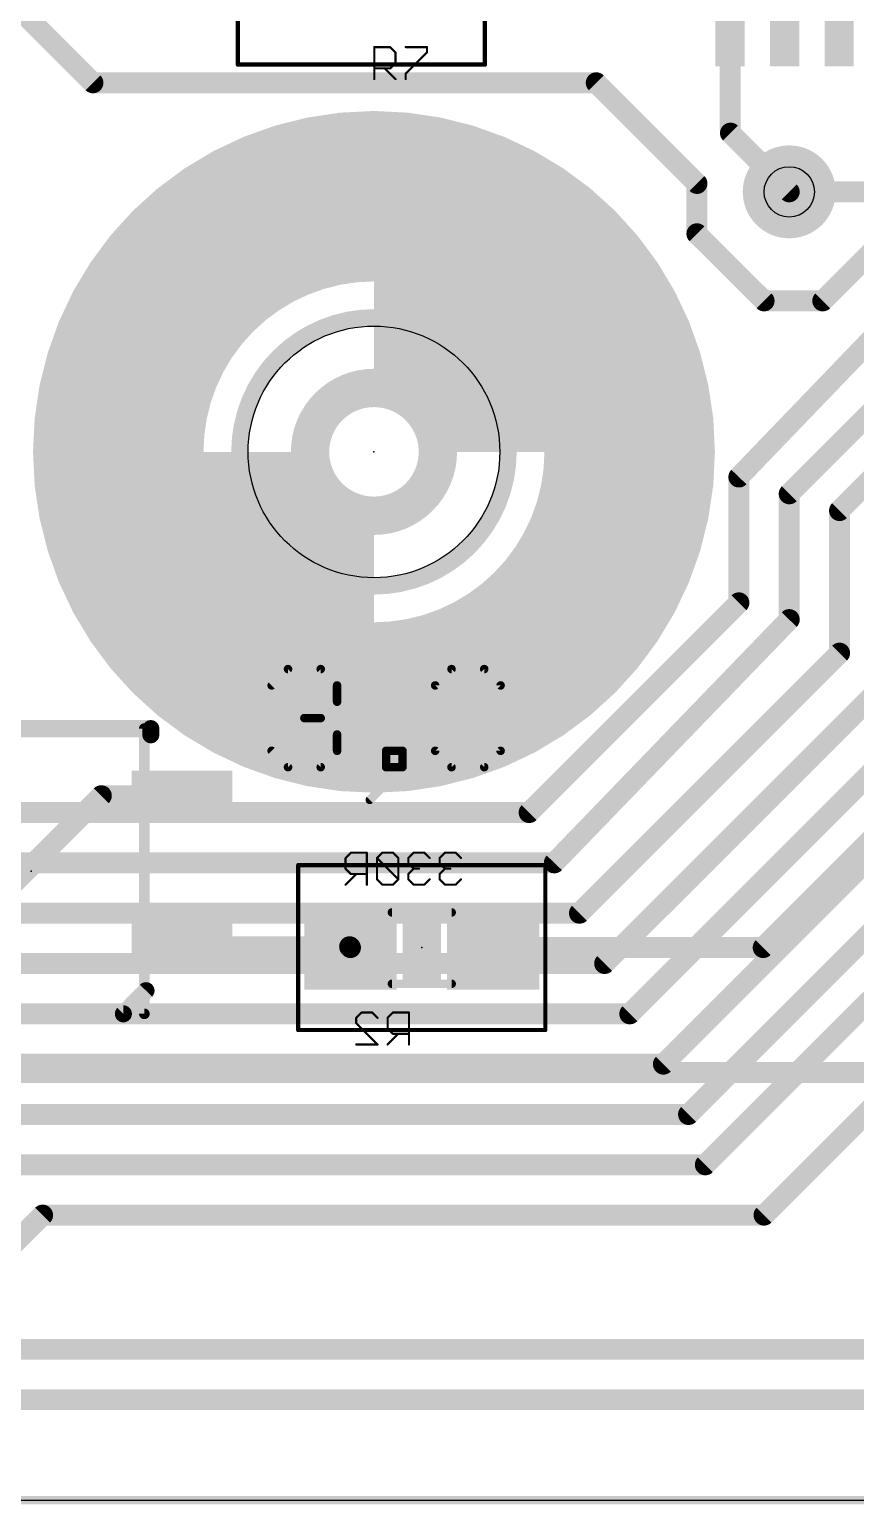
# Model space of a CAD drawing. Extents: x -0.1 to 97.8, y -2.6 to 30.1.
# Drawn here: x 65.54 to 75.39, y -0.05 to 17.54 of the extents above; entities that cross this region are included whole.
import ezdxf

# ---------------------------------------------------------------- set-up
doc = ezdxf.new("R2010")
doc.units = 0
for name, color, linetype in [('1', 22, 'CONTINUOUS'), ('16', 175, 'CONTINUOUS'), ('18', 82, 'CONTINUOUS'), ('20', 7, 'CONTINUOUS'), ('21', 253, 'CONTINUOUS'), ('22', 253, 'CONTINUOUS'), ('23', 7, 'CONTINUOUS'), ('24', 7, 'CONTINUOUS'), ('25', 253, 'CONTINUOUS'), ('26', 253, 'CONTINUOUS'), ('28', 253, 'CONTINUOUS'), ('39', 22, 'CONTINUOUS'), ('40', 175, 'CONTINUOUS'), ('41', 22, 'CONTINUOUS'), ('42', 175, 'CONTINUOUS'), ('43', 82, 'CONTINUOUS'), ('44', 253, 'CONTINUOUS'), ('48', 253, 'CONTINUOUS'), ('51', 253, 'CONTINUOUS'), ('52', 253, 'CONTINUOUS')]:
    doc.layers.add(name, color=color, linetype=linetype)

# ---------------------------------------------------------------- blocks, each defined once
blk = doc.blocks.new('RECT')
blk.add_solid([(-0.5, -0.5), (0.5, -0.5), (-0.5, 0.5), (0.5, 0.5)])
blk = doc.blocks.new('ROUNDV')
at = {"const_width": 0.5}
blk.add_lwpolyline([(0, -0.25, 1), (0, 0.25, 1), (0, -0.25)], format="xyb", dxfattribs=at)

msp = doc.modelspace()

# ---------------------------------------------------------------- linework, layer by layer
at = {"layer": '1'}
for points, const_width in [([(66.3, 16.9), (64, 19.2)], 0.25), ([(73.895, 17.794), (73.895, 16.405)], 0.25), ([(72.3, 16.9), (66.3, 16.9)], 0.25), ([(73.5, 15.7), (72.3, 16.9)], 0.25), ([(73.895, 16.405), (73.9, 16.3)], 0.25), ([(73.9, 16.3), (74.6, 15.6)], 0.25), ([(73.5, 15.1), (73.5, 15.7)], 0.25), ([(74.3, 14.3), (73.5, 15.1)], 0.25), ([(75.8, 15.1), (75, 14.3)], 0.25), ([(76.495, 14.795), (74, 12.2)], 0.25), ([(77.145, 14.545), (74.6, 12)], 0.25), ([(75, 14.3), (74.3, 14.3)], 0.25), ([(77.795, 14.395), (75.2, 11.8)], 0.25), ([(74, 12.2), (74, 10.7)], 0.25), ([(74.6, 12), (74.6, 10.5)], 0.25), ([(75.2, 11.8), (75.2, 10.1)], 0.25), ([(74, 10.7), (71.5, 8.2)], 0.25), ([(74.6, 10.5), (71.8, 7.6)], 0.25), ([(75.2, 10.1), (72.1, 7)], 0.25), ([(75.6, 9.6), (72.4, 6.4)], 0.25), ([(75.9, 9), (72.7, 5.8)], 0.25), ([(76.3, 8.4), (73.1, 5.2)], 0.25), ([(71.5, 8.2), (62.6, 8.2)], 0.25), ([(76.6, 7.8), (73.4, 4.6)], 0.25), ([(71.8, 7.6), (63.5, 7.6)], 0.25), ([(72.1, 7), (63.8, 7)], 0.25), ([(76.4, 6.8), (73.6, 4)], 0.25), ([(72.4, 6.4), (64.1, 6.4)], 0.25), ([(72.7, 5.8), (64.4, 5.8)], 0.25), ([(73.1, 5.2), (64.7, 5.2)], 0.25), ([(76.1, 5.2), (74.3, 3.4)], 0.25), ([(73.4, 4.6), (65, 4.6)], 0.25), ([(73.6, 4), (65.4, 4)], 0.25), ([(65.7, 3.4), (64.7, 2.4)], 0.25), ([(74.3, 3.4), (65.7, 3.4)], 0.25), ([(76.1, 1.8), (17.1, 1.8)], 0.25), ([(76.9, 1.2), (12.4, 1.2)], 0.25), ([(97.7, 0), (0, 0)], 0.1)]:
    msp.add_lwpolyline(points, dxfattribs=dict(at, const_width=const_width))
at = {"layer": '1', "const_width": 0.125}
for points in [[(66.3, 16.9625, 1), (66.3, 16.8375)], [(66.2558, 16.8558, 1), (66.3442, 16.9442)], [(72.3442, 16.9442, 1), (72.2558, 16.8558)], [(72.3, 16.8375, 1), (72.3, 16.9625)], [(73.9574, 16.408, 1), (73.8326, 16.402)], [(73.8325, 16.405, 1), (73.9575, 16.405)], [(73.9442, 16.3442, 1), (73.8558, 16.2558)], [(73.8376, 16.297, 1), (73.9624, 16.303)], [(73.5625, 15.7, 1), (73.4375, 15.7)], [(73.4558, 15.6558, 1), (73.5442, 15.7442)], [(74.5558, 15.5558, 1), (74.6442, 15.6442)], [(73.5442, 15.1442, 1), (73.4558, 15.0558)], [(73.4375, 15.1, 1), (73.5625, 15.1)], [(74.3, 14.3625, 1), (74.3, 14.2375)], [(75, 14.2375, 1), (75, 14.3625)], [(74.2558, 14.2558, 1), (74.3442, 14.3442)], [(74.9558, 14.3442, 1), (75.0442, 14.2558)], [(74.0625, 12.2, 1), (73.9375, 12.2)], [(73.9549, 12.2433, 1), (74.0451, 12.1567)], [(74.6625, 12, 1), (74.5375, 12)], [(74.5558, 12.0442, 1), (74.6442, 11.9558)], [(75.2625, 11.8, 1), (75.1375, 11.8)], [(75.1558, 11.8442, 1), (75.2442, 11.7558)], [(73.9375, 10.7, 1), (74.0625, 10.7)], [(74.0442, 10.6558, 1), (73.9558, 10.7442)], [(74.5375, 10.5, 1), (74.6625, 10.5)], [(74.645, 10.4566, 1), (74.555, 10.5434)], [(75.2442, 10.0558, 1), (75.1558, 10.1442)], [(75.1375, 10.1, 1), (75.2625, 10.1)], [(71.4558, 8.2442, 1), (71.5442, 8.1558)], [(71.5, 8.1375, 1), (71.5, 8.2625)], [(71.755, 7.6434, 1), (71.845, 7.5566)], [(71.8, 7.5375, 1), (71.8, 7.6625)], [(72.0558, 7.0442, 1), (72.1442, 6.9558)], [(72.1, 6.9375, 1), (72.1, 7.0625)], [(72.3558, 6.4442, 1), (72.4442, 6.3558)], [(72.4, 6.3375, 1), (72.4, 6.4625)], [(72.6558, 5.8442, 1), (72.7442, 5.7558)], [(72.7, 5.7375, 1), (72.7, 5.8625)], [(73.0558, 5.2442, 1), (73.1442, 5.1558)], [(73.1, 5.1375, 1), (73.1, 5.2625)], [(73.3558, 4.6442, 1), (73.4442, 4.5558)], [(73.4, 4.5375, 1), (73.4, 4.6625)], [(73.5558, 4.0442, 1), (73.6442, 3.9558)], [(73.6, 3.9375, 1), (73.6, 4.0625)], [(65.7, 3.4625, 1), (65.7, 3.3375)], [(65.7442, 3.3558, 1), (65.6558, 3.4442)], [(74.3, 3.3375, 1), (74.3, 3.4625)], [(74.2558, 3.4442, 1), (74.3442, 3.3558)]]:
    msp.add_lwpolyline(points, format="xyb", dxfattribs=at)
at = {"layer": '16'}
for points, const_width in [([(74.6, 15.6), (78.6, 15.6)], 0.25), ([(74.29, 6.59), (78.3, 10.6)], 0.25), ([(64.6, 6.6), (66.4, 8.4)], 0.25), ([(66.4, 8.4), (67.363, 8.4)], 0.25), ([(67.363, 6.6), (69.36, 6.6)], 0.25), ([(69.36, 6.6), (69.37, 6.59)], 0.25), ([(71.07, 6.59), (74.29, 6.59)], 0.25), ([(64.5, 5.1), (83.5, 5.1)], 0.25), ([(97.7, 0), (0, 0)], 0.01)]:
    msp.add_lwpolyline(points, dxfattribs=dict(at, const_width=const_width))
at = {"layer": '16', "const_width": 0.125}
for points in [[(74.6, 15.6625, 1), (74.6, 15.5375)], [(66.4, 8.4625, 1), (66.4, 8.3375)], [(66.4442, 8.3558, 1), (66.3558, 8.4442)], [(67.363, 8.3375, 1), (67.363, 8.4625)], [(67.363, 6.6625, 1), (67.363, 6.5375)], [(69.4042, 6.6442, 1), (69.3158, 6.5558)], [(69.3258, 6.5458, 1), (69.4142, 6.6342)], [(69.36, 6.5375, 1), (69.36, 6.6625)], [(71.07, 6.6525, 1), (71.07, 6.5275)], [(74.2458, 6.6342, 1), (74.3342, 6.5458)], [(74.29, 6.5275, 1), (74.29, 6.6525)]]:
    msp.add_lwpolyline(points, format="xyb", dxfattribs=at)
at = {"layer": '20'}
msp.add_line((0, 0), (97.7, 0), dxfattribs=at)
msp.add_circle((69.65, 12.5), 1.5, dxfattribs=at)
at = {"layer": '21'}
for points, const_width in [([(69.65, 9.071, 1), (69.65, 15.929, 1), (69.65, 9.071)], 0.1524), ([(69.65, 10.9, 1), (69.65, 14.1, 1), (69.65, 10.9)], 0.2032)]:
    msp.add_lwpolyline(points, format="xyb", dxfattribs=dict(at, const_width=const_width))
at = {"layer": '22', "const_width": 0.2032}
for points in [[(66.99, 9.2), (64.163, 9.2)], [(66.99, 9.127), (66.99, 9.2)], [(66.933, 6.076), (66.663, 5.8)], [(66.663, 5.8), (64.163, 5.8)]]:
    msp.add_lwpolyline(points, dxfattribs=at)
at = {"layer": '22', "const_width": 0.1016}
for points in [[(67.0408, 9.2, 1), (66.9392, 9.2)], [(66.9392, 9.127, 1), (67.0408, 9.127)], [(66.99, 9.1492, 1), (66.99, 9.2508)], [(66.9693, 6.0405, 1), (66.8967, 6.1115)], [(66.6267, 5.8355, 1), (66.6993, 5.7645)], [(66.663, 5.7492, 1), (66.663, 5.8508)]]:
    msp.add_lwpolyline(points, format="xyb", dxfattribs=at)
at = {"layer": '23'}
msp.add_point((69.65, 12.5), dxfattribs=at)
at = {"layer": '24'}
for p in [(65.563, 7.5), (70.22, 6.59)]:
    msp.add_point(p, dxfattribs=at)
at = {"layer": '25', "const_width": 0.0127}
for points in [[(69.6533, 17.332, 1), (69.6533, 17.3193)], [(69.6596, 17.3256, 1), (69.6469, 17.3256)], [(69.8484, 17.3301, 1), (69.8395, 17.3211)], [(69.8439, 17.3193, 1), (69.8439, 17.332)], [(69.9138, 17.2621, 1), (69.9012, 17.2621)], [(69.903, 17.2576, 1), (69.912, 17.2666)], [(70.0275, 17.332, 1), (70.0275, 17.3193)], [(70.2881, 17.3256, 1), (70.2754, 17.3256)], [(70.2754, 17.2621, 1), (70.2881, 17.2621)], [(70.2862, 17.2576, 1), (70.2772, 17.2666)], [(70.2817, 17.3193, 1), (70.2817, 17.332)], [(69.6533, 17.0778, 1), (69.6533, 17.0651)], [(69.7849, 17.0759, 1), (69.7759, 17.0669)], [(69.8395, 17.0759, 1), (69.8484, 17.0669)], [(69.8439, 17.0651, 1), (69.8439, 17.0778)], [(69.9012, 17.135, 1), (69.9138, 17.135)], [(69.912, 17.1305, 1), (69.903, 17.1395)], [(69.6469, 16.9443, 1), (69.6596, 16.9443)], [(69.903, 16.9398, 1), (69.912, 16.9488)], [(70.0338, 17.0079, 1), (70.0211, 17.0079)], [(70.023, 17.0123, 1), (70.032, 17.0034)], [(70.0211, 16.9443, 1), (70.0338, 16.9443)]]:
    msp.add_lwpolyline(points, format="xyb", dxfattribs=at)
at = {"layer": '25', "const_width": 0.0254}
for points in [[(69.6533, 16.9443), (69.6533, 17.3256)], [(69.6533, 17.3256), (69.8439, 17.3256)], [(69.8439, 17.3256), (69.9075, 17.2621)], [(69.9075, 17.2621), (69.9075, 17.135)], [(70.0275, 17.3256), (70.2817, 17.3256)], [(70.2817, 17.2621), (70.0275, 17.0079)], [(70.2817, 17.3256), (70.2817, 17.2621)], [(69.8439, 17.0714), (69.6533, 17.0714)], [(69.7804, 17.0714), (69.9075, 16.9443)], [(69.9075, 17.135), (69.8439, 17.0714)], [(70.0275, 17.0079), (70.0275, 16.9443)]]:
    msp.add_lwpolyline(points, dxfattribs=at)
at = {"layer": '26', "const_width": 0.0254}
for points in [[(69.4383, 5.7521), (69.5018, 5.8156)], [(69.5018, 5.8156), (69.629, 5.8156)], [(69.629, 5.8156), (69.6925, 5.7521)], [(69.8761, 5.8156), (69.8125, 5.7521)], [(70.0667, 5.8156), (69.8761, 5.8156)], [(70.0667, 5.4343), (70.0667, 5.8156)], [(69.4383, 5.6885), (69.4383, 5.7521)], [(69.6925, 5.4343), (69.4383, 5.6885)], [(69.8125, 5.7521), (69.8125, 5.625)], [(69.8125, 5.625), (69.8761, 5.5614)], [(69.9396, 5.5614), (69.8125, 5.4343)], [(69.8761, 5.5614), (70.0667, 5.5614)], [(69.4383, 5.4343), (69.6925, 5.4343)]]:
    msp.add_lwpolyline(points, dxfattribs=at)
at = {"layer": '26', "const_width": 0.0127}
for points in [[(69.5018, 5.822, 1), (69.5018, 5.8093)], [(69.5063, 5.8111, 1), (69.4974, 5.8201)], [(69.6334, 5.8201, 1), (69.6245, 5.8111)], [(69.629, 5.8093, 1), (69.629, 5.822)], [(69.8761, 5.822, 1), (69.8761, 5.8093)], [(69.8805, 5.8111, 1), (69.8716, 5.8201)], [(70.0731, 5.8156, 1), (70.0604, 5.8156)], [(70.0667, 5.8093, 1), (70.0667, 5.822)], [(69.4446, 5.7521, 1), (69.4319, 5.7521)], [(69.4338, 5.7566, 1), (69.4428, 5.7476)], [(69.4428, 5.693, 1), (69.4338, 5.684)], [(69.4319, 5.6885, 1), (69.4446, 5.6885)], [(69.688, 5.7476, 1), (69.697, 5.7566)], [(69.808, 5.7566, 1), (69.817, 5.7476)], [(69.817, 5.6295, 1), (69.808, 5.6205)], [(69.8188, 5.7521, 1), (69.8062, 5.7521)], [(69.8062, 5.625, 1), (69.8188, 5.625)], [(69.8761, 5.5678, 1), (69.8761, 5.5551)], [(69.8716, 5.5569, 1), (69.8805, 5.5659)], [(69.9441, 5.5569, 1), (69.9351, 5.5659)], [(70.0667, 5.5551, 1), (70.0667, 5.5678)], [(69.4383, 5.4407, 1), (69.4383, 5.428)], [(69.688, 5.4298, 1), (69.697, 5.4388)], [(69.6925, 5.428, 1), (69.6925, 5.4407)], [(69.808, 5.4388, 1), (69.817, 5.4298)], [(70.0604, 5.4343, 1), (70.0731, 5.4343)]]:
    msp.add_lwpolyline(points, format="xyb", dxfattribs=at)
at = {"layer": '28', "const_width": 0.0254}
for points in [[(69.3749, 7.7206), (69.3113, 7.6571)], [(69.3113, 7.6571), (69.3113, 7.53)], [(69.5655, 7.7206), (69.3749, 7.7206)], [(69.5655, 7.3393), (69.5655, 7.7206)], [(69.7491, 7.7206), (69.6855, 7.6571)], [(69.6855, 7.6571), (69.6855, 7.4029)], [(69.9397, 7.4029), (69.6855, 7.6571)], [(69.8762, 7.7206), (69.7491, 7.7206)], [(69.9397, 7.6571), (69.8762, 7.7206)], [(69.9397, 7.4029), (69.9397, 7.6571)], [(70.1233, 7.7206), (70.0597, 7.6571)], [(70.0597, 7.6571), (70.0597, 7.5935)], [(70.0597, 7.5935), (70.1233, 7.53)], [(70.2504, 7.7206), (70.1233, 7.7206)], [(70.3139, 7.6571), (70.2504, 7.7206)], [(70.4975, 7.7206), (70.4339, 7.6571)], [(70.4339, 7.6571), (70.4339, 7.5935)], [(70.4339, 7.5935), (70.4975, 7.53)], [(70.6246, 7.7206), (70.4975, 7.7206)], [(70.6881, 7.6571), (70.6246, 7.7206)], [(69.3113, 7.53), (69.3749, 7.4664)], [(69.4384, 7.4664), (69.3113, 7.3393)], [(69.3749, 7.4664), (69.5655, 7.4664)], [(69.6855, 7.4029), (69.7491, 7.3393)], [(69.8762, 7.3393), (69.9397, 7.4029)], [(70.1233, 7.53), (70.0597, 7.4664)], [(70.0597, 7.4664), (70.0597, 7.4029)], [(70.0597, 7.4029), (70.1233, 7.3393)], [(70.1233, 7.53), (70.1868, 7.53)], [(70.2504, 7.3393), (70.3139, 7.4029)], [(70.4975, 7.53), (70.4339, 7.4664)], [(70.4339, 7.4664), (70.4339, 7.4029)], [(70.4339, 7.4029), (70.4975, 7.3393)], [(70.4975, 7.53), (70.561, 7.53)], [(70.6246, 7.3393), (70.6881, 7.4029)], [(69.7491, 7.3393), (69.8762, 7.3393)], [(70.1233, 7.3393), (70.2504, 7.3393)], [(70.4975, 7.3393), (70.6246, 7.3393)]]:
    msp.add_lwpolyline(points, dxfattribs=at)
at = {"layer": '28', "const_width": 0.0127}
for points in [[(69.3176, 7.6571, 1), (69.3049, 7.6571)], [(69.3068, 7.6616, 1), (69.3158, 7.6526)], [(69.3749, 7.727, 1), (69.3749, 7.7143)], [(69.3793, 7.7161, 1), (69.3704, 7.7251)], [(69.5719, 7.7206, 1), (69.5592, 7.7206)], [(69.5655, 7.7143, 1), (69.5655, 7.727)], [(69.69, 7.6616, 1), (69.681, 7.6526)], [(69.681, 7.6616, 1), (69.69, 7.6526)], [(69.6919, 7.6571, 1), (69.6792, 7.6571)], [(69.7491, 7.727, 1), (69.7491, 7.7143)], [(69.7535, 7.7161, 1), (69.7446, 7.7251)], [(69.8807, 7.7251, 1), (69.8717, 7.7161)], [(69.8762, 7.7143, 1), (69.8762, 7.727)], [(69.9461, 7.6571, 1), (69.9334, 7.6571)], [(69.9352, 7.6526, 1), (69.9442, 7.6616)], [(70.0552, 7.6616, 1), (70.0642, 7.6526)], [(70.0642, 7.598, 1), (70.0552, 7.589)], [(70.0661, 7.6571, 1), (70.0534, 7.6571)], [(70.0534, 7.5935, 1), (70.0661, 7.5935)], [(70.1233, 7.727, 1), (70.1233, 7.7143)], [(70.1278, 7.7161, 1), (70.1188, 7.7251)], [(70.2549, 7.7251, 1), (70.2459, 7.7161)], [(70.2504, 7.7143, 1), (70.2504, 7.727)], [(70.3094, 7.6526, 1), (70.3184, 7.6616)], [(70.4294, 7.6616, 1), (70.4384, 7.6526)], [(70.4384, 7.598, 1), (70.4294, 7.589)], [(70.4403, 7.6571, 1), (70.4276, 7.6571)], [(70.4276, 7.5935, 1), (70.4403, 7.5935)], [(70.4975, 7.727, 1), (70.4975, 7.7143)], [(70.502, 7.7161, 1), (70.493, 7.7251)], [(70.6291, 7.7251, 1), (70.6201, 7.7161)], [(70.6246, 7.7143, 1), (70.6246, 7.727)], [(70.6836, 7.6526, 1), (70.6926, 7.6616)], [(69.3158, 7.5345, 1), (69.3068, 7.5255)], [(69.3049, 7.53, 1), (69.3176, 7.53)], [(69.3749, 7.4728, 1), (69.3749, 7.4601)], [(69.3704, 7.4619, 1), (69.3793, 7.4709)], [(69.4429, 7.4619, 1), (69.4339, 7.4709)], [(69.5655, 7.4601, 1), (69.5655, 7.4728)], [(69.69, 7.4073, 1), (69.681, 7.3984)], [(69.6792, 7.4029, 1), (69.6919, 7.4029)], [(69.9334, 7.4029, 1), (69.9461, 7.4029)], [(69.9442, 7.3984, 1), (69.9352, 7.4073)], [(69.9352, 7.3984, 1), (69.9442, 7.4073)], [(70.0552, 7.4709, 1), (70.0642, 7.4619)], [(70.0642, 7.4073, 1), (70.0552, 7.3984)], [(70.0661, 7.4664, 1), (70.0534, 7.4664)], [(70.0534, 7.4029, 1), (70.0661, 7.4029)], [(70.1233, 7.5363, 1), (70.1233, 7.5236)], [(70.1278, 7.5255, 1), (70.1188, 7.5345)], [(70.1188, 7.5255, 1), (70.1278, 7.5345)], [(70.1868, 7.5236, 1), (70.1868, 7.5363)], [(70.3184, 7.3984, 1), (70.3094, 7.4073)], [(70.4294, 7.4709, 1), (70.4384, 7.4619)], [(70.4384, 7.4073, 1), (70.4294, 7.3984)], [(70.4403, 7.4664, 1), (70.4276, 7.4664)], [(70.4276, 7.4029, 1), (70.4403, 7.4029)], [(70.4975, 7.5363, 1), (70.4975, 7.5236)], [(70.502, 7.5255, 1), (70.493, 7.5345)], [(70.493, 7.5255, 1), (70.502, 7.5345)], [(70.561, 7.5236, 1), (70.561, 7.5363)], [(70.6926, 7.3984, 1), (70.6836, 7.4073)], [(69.3068, 7.3438, 1), (69.3158, 7.3348)], [(69.5592, 7.3393, 1), (69.5719, 7.3393)], [(69.7491, 7.3457, 1), (69.7491, 7.333)], [(69.7446, 7.3348, 1), (69.7535, 7.3438)], [(69.8717, 7.3438, 1), (69.8807, 7.3348)], [(69.8762, 7.333, 1), (69.8762, 7.3457)], [(70.1233, 7.3457, 1), (70.1233, 7.333)], [(70.1188, 7.3348, 1), (70.1278, 7.3438)], [(70.2459, 7.3438, 1), (70.2549, 7.3348)], [(70.2504, 7.333, 1), (70.2504, 7.3457)], [(70.4975, 7.3457, 1), (70.4975, 7.333)], [(70.493, 7.3348, 1), (70.502, 7.3438)], [(70.6201, 7.3438, 1), (70.6291, 7.3348)], [(70.6246, 7.333, 1), (70.6246, 7.3457)]]:
    msp.add_lwpolyline(points, format="xyb", dxfattribs=at)
at = {"layer": '39', "const_width": 0.0508}
for points in [[(68.027, 17.117), (68.027, 19.083)], [(70.973, 19.083), (70.973, 17.117)], [(70.973, 17.117), (68.027, 17.117)]]:
    msp.add_lwpolyline(points, dxfattribs=at)
at = {"layer": '39'}
for points, const_width in [([(68.027, 17.1297, 1), (68.027, 17.1043)], 0.0254), ([(68.0143, 17.117, 1), (68.0397, 17.117)], 0.0254), ([(70.9603, 17.117, 1), (70.9857, 17.117)], 0.0254), ([(70.973, 17.1043, 1), (70.973, 17.1297)], 0.0254), ([(69.65, 9.452, 1), (69.65, 15.548, 1), (69.65, 9.452)], 2.032)]:
    msp.add_lwpolyline(points, format="xyb", dxfattribs=dict(at, const_width=const_width))
at = {"layer": '40'}
for points, const_width in [([(69.65, 9.452, 1), (69.65, 15.548, 1), (69.65, 9.452)], 2.032), ([(68.747, 7.5857, 1), (68.747, 7.5603)], 0.0254), ([(68.7597, 7.573, 1), (68.7343, 7.573)], 0.0254), ([(71.7057, 7.573, 1), (71.6803, 7.573)], 0.0254), ([(71.693, 7.5603, 1), (71.693, 7.5857)], 0.0254), ([(68.747, 5.6197, 1), (68.747, 5.5943)], 0.0254), ([(71.693, 5.5943, 1), (71.693, 5.6197)], 0.0254), ([(68.7343, 5.607, 1), (68.7597, 5.607)], 0.0254), ([(71.6803, 5.607, 1), (71.7057, 5.607)], 0.0254)]:
    msp.add_lwpolyline(points, format="xyb", dxfattribs=dict(at, const_width=const_width))
at = {"layer": '40', "const_width": 0.0508}
for points in [[(71.693, 7.573), (68.747, 7.573)], [(68.747, 7.573), (68.747, 5.607)], [(71.693, 5.607), (71.693, 7.573)], [(68.747, 5.607), (71.693, 5.607)]]:
    msp.add_lwpolyline(points, dxfattribs=at)
at = {"layer": '41', "const_width": 2.032}
msp.add_lwpolyline([(69.65, 9.452, 1), (69.65, 15.548, 1), (69.65, 9.452)], format="xyb", dxfattribs=at)
at = {"layer": '42', "const_width": 2.032}
msp.add_lwpolyline([(69.65, 9.452, 1), (69.65, 15.548, 1), (69.65, 9.452)], format="xyb", dxfattribs=at)
at = {"layer": '43', "const_width": 2.032}
msp.add_lwpolyline([(69.65, 9.452, 1), (69.65, 15.548, 1), (69.65, 9.452)], format="xyb", dxfattribs=at)
at = {"layer": '44'}
msp.add_circle((74.6, 15.6), 0.3, dxfattribs=at)
at = {"layer": '48', "const_width": 0.1016}
for points in [[(68.4308, 9.7153), (68.6257, 9.9102)], [(68.6257, 9.9102), (69.0155, 9.9102)], [(69.0155, 9.9102), (69.2104, 9.7153)], [(70.3798, 9.7153), (70.5747, 9.9102)], [(70.5747, 9.9102), (70.9645, 9.9102)], [(70.9645, 9.9102), (71.1594, 9.7153)], [(69.2104, 9.7153), (69.2104, 9.5204)], [(70.3798, 8.9357), (70.3798, 9.7153)], [(70.3798, 8.9357), (71.1594, 9.7153)], [(71.1594, 9.7153), (71.1594, 8.9357)], [(69.2104, 9.5204), (69.0155, 9.3255)], [(69.0155, 9.3255), (68.8206, 9.3255)], [(69.0155, 9.3255), (69.2104, 9.1306)], [(69.2104, 9.1306), (69.2104, 8.9357)], [(68.6257, 8.7408), (68.4308, 8.9357)], [(69.2104, 8.9357), (69.0155, 8.7408)], [(69.99, 8.9357), (69.7951, 8.9357)], [(69.7951, 8.9357), (69.7951, 8.7408)], [(69.99, 8.7408), (69.99, 8.9357)], [(70.5747, 8.7408), (70.3798, 8.9357)], [(71.1594, 8.9357), (70.9645, 8.7408)], [(69.0155, 8.7408), (68.6257, 8.7408)], [(69.6002, 8.351), (69.99, 8.7408)], [(69.7951, 8.7408), (69.99, 8.7408)], [(70.9645, 8.7408), (70.5747, 8.7408)]]:
    msp.add_lwpolyline(points, dxfattribs=at)
at = {"layer": '48', "const_width": 0.0508}
for points in [[(68.6257, 9.9356, 1), (68.6257, 9.8848)], [(68.6437, 9.8922, 1), (68.6077, 9.9282)], [(69.0335, 9.9282, 1), (68.9975, 9.8922)], [(69.0155, 9.8848, 1), (69.0155, 9.9356)], [(70.5747, 9.9356, 1), (70.5747, 9.8848)], [(70.5927, 9.8922, 1), (70.5567, 9.9282)], [(70.9825, 9.9282, 1), (70.9465, 9.8922)], [(70.9645, 9.8848, 1), (70.9645, 9.9356)], [(68.4128, 9.7333, 1), (68.4488, 9.6973)], [(69.2358, 9.7153, 1), (69.185, 9.7153)], [(69.1924, 9.6973, 1), (69.2284, 9.7333)], [(70.3618, 9.7333, 1), (70.3978, 9.6973)], [(70.4052, 9.7153, 1), (70.3544, 9.7153)], [(71.1848, 9.7153, 1), (71.134, 9.7153)], [(71.1774, 9.6973, 1), (71.1414, 9.7333)], [(71.1414, 9.6973, 1), (71.1774, 9.7333)], [(69.185, 9.5204, 1), (69.2358, 9.5204)], [(69.2284, 9.5024, 1), (69.1924, 9.5384)], [(68.8206, 9.3509, 1), (68.8206, 9.3001)], [(69.0335, 9.3435, 1), (68.9975, 9.3075)], [(68.9975, 9.3435, 1), (69.0335, 9.3075)], [(69.0155, 9.3001, 1), (69.0155, 9.3509)], [(69.2358, 9.1306, 1), (69.185, 9.1306)], [(69.1924, 9.1126, 1), (69.2284, 9.1486)], [(68.4488, 8.9537, 1), (68.4128, 8.9177)], [(69.2284, 8.9177, 1), (69.1924, 8.9537)], [(69.7951, 8.9611, 1), (69.7951, 8.9103)], [(69.8205, 8.9357, 1), (69.7697, 8.9357)], [(70.0154, 8.9357, 1), (69.9646, 8.9357)], [(69.99, 8.9103, 1), (69.99, 8.9611)], [(70.3978, 8.9537, 1), (70.3618, 8.9177)], [(70.3618, 8.9537, 1), (70.3978, 8.9177)], [(71.1774, 8.9177, 1), (71.1414, 8.9537)], [(69.185, 8.9357, 1), (69.2358, 8.9357)], [(70.3544, 8.9357, 1), (70.4052, 8.9357)], [(71.134, 8.9357, 1), (71.1848, 8.9357)], [(68.6257, 8.7662, 1), (68.6257, 8.7154)], [(68.6077, 8.7228, 1), (68.6437, 8.7588)], [(68.9975, 8.7588, 1), (69.0335, 8.7228)], [(69.0155, 8.7154, 1), (69.0155, 8.7662)], [(69.7951, 8.7662, 1), (69.7951, 8.7154)], [(69.7697, 8.7408, 1), (69.8205, 8.7408)], [(69.9646, 8.7408, 1), (70.0154, 8.7408)], [(70.008, 8.7228, 1), (69.972, 8.7588)], [(69.99, 8.7154, 1), (69.99, 8.7662)], [(70.5747, 8.7662, 1), (70.5747, 8.7154)], [(70.5567, 8.7228, 1), (70.5927, 8.7588)], [(70.9465, 8.7588, 1), (70.9825, 8.7228)], [(70.9645, 8.7154, 1), (70.9645, 8.7662)], [(69.5822, 8.369, 1), (69.6182, 8.333)]]:
    msp.add_lwpolyline(points, format="xyb", dxfattribs=at)
at = {"layer": '51'}
for points, const_width in [([(71.809, 12.5, 0.4142), (69.65, 14.659)], 2.4892), ([(67.491, 12.5, 0.4142), (69.65, 10.341)], 2.4892), ([(69.65, 11.738, 1), (69.65, 13.262, 1), (69.65, 11.738)], 0.4572)]:
    msp.add_lwpolyline(points, format="xyb", dxfattribs=dict(at, const_width=const_width))
at = {"layer": '52'}
for points, const_width in [([(64.213, 9.2), (66.913, 9.2)], 0.127), ([(66.913, 9.2), (66.913, 5.8)], 0.127), ([(69.864, 7.009), (70.576, 7.009)], 0.1016), ([(69.864, 6.158), (70.576, 6.158)], 0.1016), ([(66.913, 5.8), (64.213, 5.8)], 0.127)]:
    msp.add_lwpolyline(points, dxfattribs=dict(at, const_width=const_width))
for points, const_width in [([(66.9447, 9.2, 1), (66.8812, 9.2)], 0.0635), ([(66.913, 9.1683, 1), (66.913, 9.2318)], 0.0635), ([(69.864, 7.0344, 1), (69.864, 6.9836)], 0.0508), ([(70.576, 6.9836, 1), (70.576, 7.0344)], 0.0508), ([(69.864, 6.1834, 1), (69.864, 6.1326)], 0.0508), ([(70.576, 6.1326, 1), (70.576, 6.1834)], 0.0508), ([(66.8812, 5.8, 1), (66.9447, 5.8)], 0.0635), ([(66.913, 5.7683, 1), (66.913, 5.8318)], 0.0635)]:
    msp.add_lwpolyline(points, format="xyb", dxfattribs=dict(at, const_width=const_width))

# ---------------------------------------------------------------- block references
at = {"layer": '1', "xscale": 0.348, "yscale": 1.397}
for p in [(73.895, 17.794), (74.545, 17.794), (75.195, 17.794)]:
    msp.add_blockref('RECT', p, dxfattribs=at)
at = {"layer": '16', "xscale": 1.2, "yscale": 0.6, "rotation": 180}
for p in [(67.363, 8.4), (67.363, 6.6)]:
    msp.add_blockref('RECT', p, dxfattribs=at)
at = {"layer": '16', "xscale": 1.1}
for p in [(69.37, 6.59), (71.07, 6.59)]:
    msp.add_blockref('RECT', p, dxfattribs=at)
at = {"layer": '18', "xscale": 1.108, "yscale": 1.108}
msp.add_blockref('ROUNDV', (74.6, 15.6), dxfattribs=at)
msp.add_blockref('ROUNDV', (74.6, 15.6), dxfattribs=at)
at = {"layer": '22', "xscale": 0.4572, "yscale": 0.762}
msp.add_blockref('RECT', (70.22, 6.59), dxfattribs=at)
at = {"layer": '52', "xscale": 0.5001, "yscale": 0.95}
for p in [(69.6319, 6.5849), (70.8003, 6.5849)]:
    msp.add_blockref('RECT', p, dxfattribs=at)

doc.saveas('drawing.dxf')
